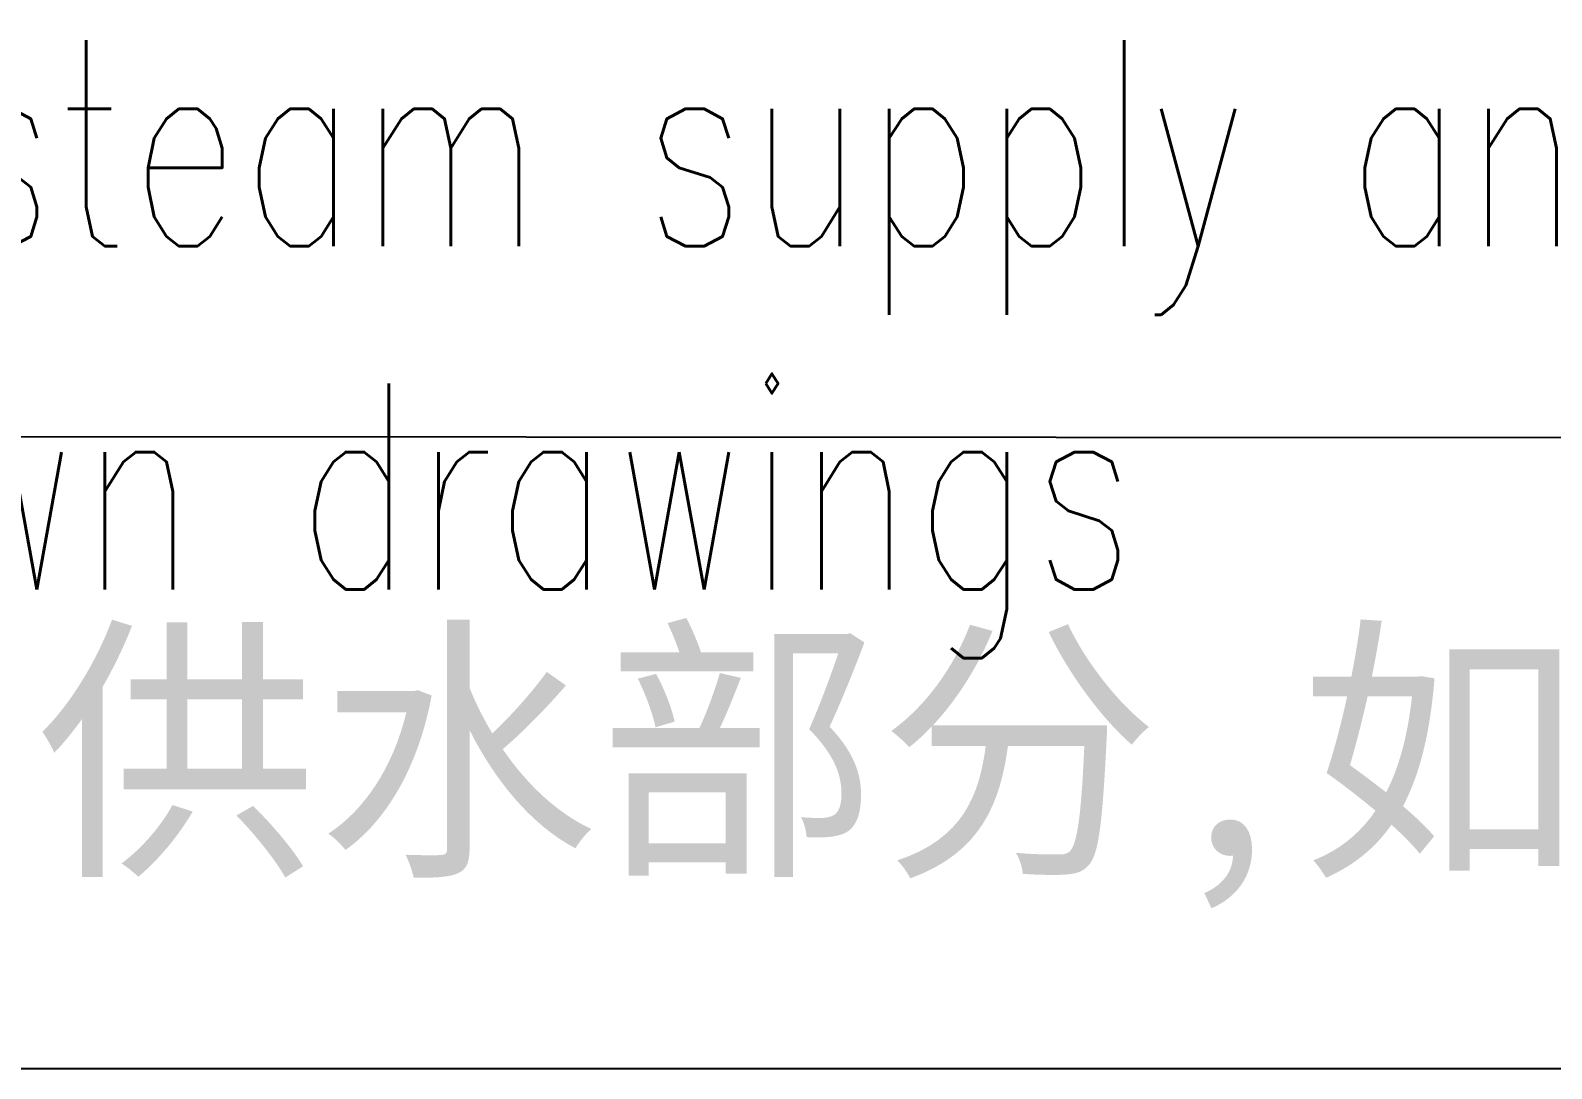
# Model space of a CAD drawing. Extents: x -681219 to -550379, y -242630 to -158199.
# Drawn here: x -636433 to -634956, y -175640 to -174632 of the extents above; entities that cross this region are included whole.
import ezdxf

# ---------------------------------------------------------------- set-up
doc = ezdxf.new("R2010")
doc.units = 0
doc.header["$LTSCALE"] = 1000
doc.layers.get('0').update_dxf_attribs({"linetype": 'CONTINUOUS'})
doc.layers.add('$TD_AUDIT_GENERATED_(24C)', color=7, linetype='CONTINUOUS')
doc.layers.add('TEXT', color=7, linetype='CONTINUOUS')
doc.styles.add('DIM_FONT', font='simplex.shx', dxfattribs={"width": 0.7, "bigfont": 'gbcbig.shx'})

msp = doc.modelspace()

# ---------------------------------------------------------------- linework, layer by layer
at = {"layer": '$TD_AUDIT_GENERATED_(24C)', "color": 7, "linetype": 'Continuous'}
msp.add_line((-639621.8734, -175640.2111), (-633113.0882, -175640.2111), dxfattribs=at)
at = {"color": 1}
msp.add_line((-637068.2935, -175025.6802), (-623374.2822, -175036.7048), dxfattribs=at)

# ---------------------------------------------------------------- texts
at = {"insert": (-639534.8029, -174641.4601), "char_height": 200, "width": 7272.435811, "attachment_point": 1, "style": 'DIM_FONT'}
msp.add_mtext('Pipe racks can be divided into steam supply and water supply parts as shown in the above breakdown drawings', dxfattribs=at)
at = {"layer": 'TEXT', "insert": (-639700.7826, -175232.8437), "char_height": 200, "attachment_point": 1}
msp.add_mtext_dynamic_manual_height_columns('{\\fSimSun|b0|i0|c134|p2;管路架可以分成供汽部分和供水部分},{\\fSimSun|b0|i0|c134|p2;如上面的各分解图}', width=7207.266175, gutter_width=12.5, heights=[0], dxfattribs=at)

doc.saveas('drawing.dxf')
